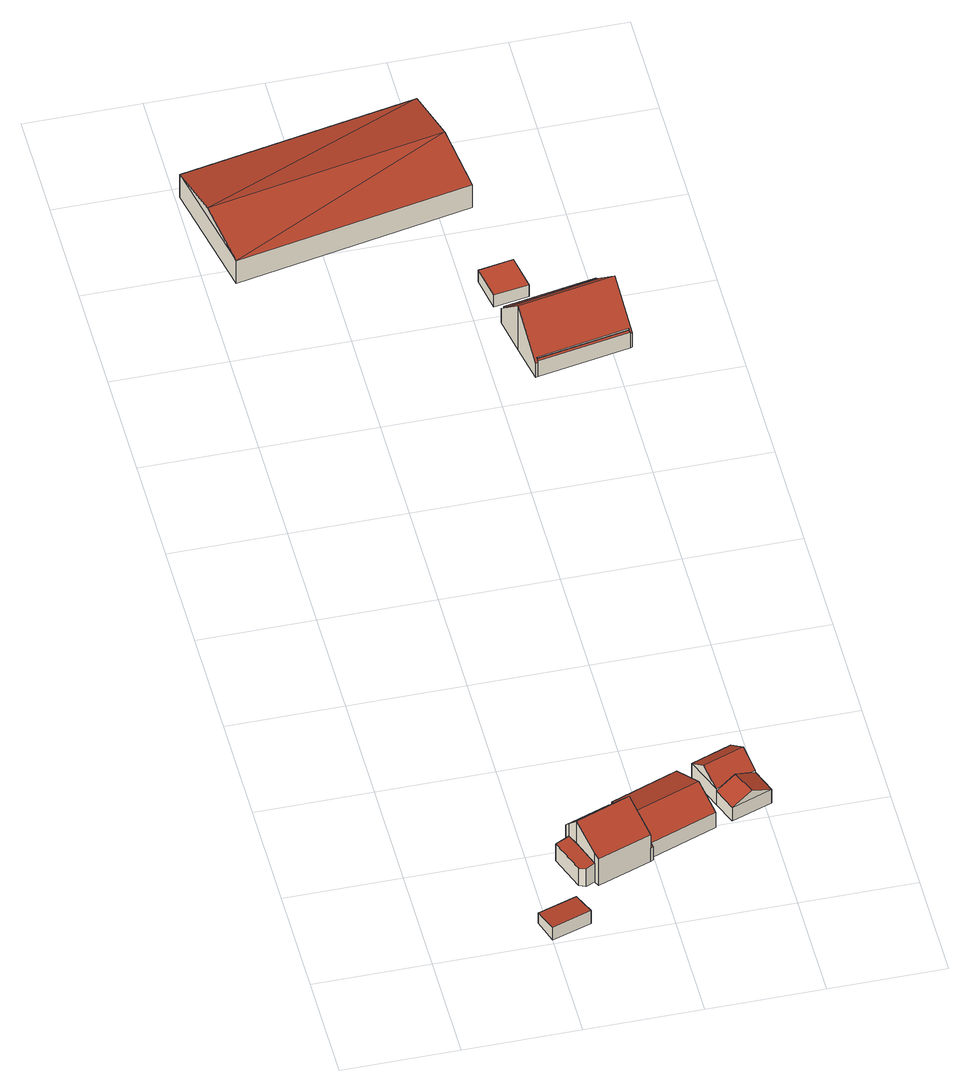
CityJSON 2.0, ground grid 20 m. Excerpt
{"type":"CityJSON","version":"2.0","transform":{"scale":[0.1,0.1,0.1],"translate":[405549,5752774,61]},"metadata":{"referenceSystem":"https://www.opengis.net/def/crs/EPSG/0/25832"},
"CityObjects":{
"building1":{"type":"Building","attributes":{"Gemeindeschluessel":"05515000","Geometrietyp2DReferenz":"3000","function":"31001_2700","roofType":"2100","measuredHeight":2.91},"geometry":[{"type":"Solid","lod":"2","boundaries":[[[[0,1,2,3]],[[4,5,1,0]],[[6,7,5,4]],[[3,2,7,6]],[[4,0,3,6]],[[1,5,7,2]]]],"semantics":{"surfaces":[{"type":"WallSurface"},{"type":"RoofSurface"},{"type":"GroundSurface"}],"values":[[0,0,0,0,1,2]]}}]},
"building2":{"type":"Building","attributes":{"Gemeindeschluessel":"05515000","Geometrietyp2DReferenz":"3000","function":"31001_1000"},"address":[{"country":"Germany","locality":"Münster","thoroughfareNumber":"54","thoroughfareName":"Bielesch"}],"children":["building2-1","building2-2","building2-3"]},
"building2-1":{"type":"BuildingPart","attributes":{"roofType":"2100","measuredHeight":4.1},"parents":["building2"],"geometry":[{"type":"Solid","lod":"2","boundaries":[[[[8,9,10,11]],[[12,13,9,8]],[[14,15,16,17]],[[11,10,15,14]],[[17,18,12,8,11,14]],[[9,13,19,16,15,10]],[[19,18,17,16]],[[13,12,18,19]]]],"semantics":{"surfaces":[{"type":"WallSurface"},{"type":"RoofSurface"},{"type":"GroundSurface"},{"type":"ClosureSurface"}],"values":[[0,0,0,0,1,2,3,3]]}}]},
"building2-2":{"type":"BuildingPart","attributes":{"roofType":"5000","measuredHeight":6.38},"parents":["building2"],"geometry":[{"type":"Solid","lod":"2","boundaries":[[[[20,21,22,23]],[[24,25,21,20]],[[26,27,25,24]],[[28,29,27,26]],[[30,31,29,28]],[[32,33,34,35]],[[36,37,33,32]],[[38,39,37,36]],[[40,41,39,38]],[[23,22,41,40]],[[32,35,42,43,44,36]],[[30,28,26,24,20,44,43]],[[23,40,38,36,44,20]],[[21,25,27,29,31,45,46,34,33,37,39,41,22]],[[31,30,43,45]],[[46,42,35,34]],[[45,43,42,46]]]],"semantics":{"surfaces":[{"type":"WallSurface"},{"type":"RoofSurface"},{"type":"GroundSurface"},{"type":"ClosureSurface"}],"values":[[0,0,0,0,0,0,0,0,0,0,1,1,1,2,3,3,3]]}}]},
"building2-3":{"type":"BuildingPart","attributes":{"roofType":"3100","measuredHeight":9.06},"parents":["building2"],"geometry":[{"type":"Solid","lod":"2","boundaries":[[[[47,48,49,50]],[[51,35,34,48,47]],[[52,53,31,30,54]],[[55,17,16,53,52]],[[56,57,13,12,58]],[[50,49,57,56]],[[55,52,54,59,60]],[[51,47,50,56,58,60,59]],[[48,34,46,45,31,53,16,19,13,57,49]],[[35,51,59,42]],[[34,35,42,46]],[[30,43,42,59,54]],[[31,45,43,30]],[[42,43,45,46]],[[17,55,60,18]],[[16,17,18,19]],[[12,18,60,58]],[[18,12,13,19]]]],"semantics":{"surfaces":[{"type":"WallSurface"},{"type":"RoofSurface"},{"type":"GroundSurface"},{"type":"ClosureSurface"}],"values":[[0,0,0,0,0,0,1,1,2,0,3,0,3,3,0,3,0,3]]}}]},
"building3":{"type":"Building","attributes":{"Gemeindeschluessel":"05515000","Geometrietyp2DReferenz":"3000","function":"31001_2460","roofType":"5000","measuredHeight":5.84},"geometry":[{"type":"Solid","lod":"2","boundaries":[[[[61,62,63,64]],[[65,66,62,61]],[[67,68,66,65]],[[64,63,68,67]],[[67,65,69]],[[69,65,61,70]],[[61,64,70]],[[70,64,67,69]],[[62,66,68,63]]]],"semantics":{"surfaces":[{"type":"WallSurface"},{"type":"RoofSurface"},{"type":"GroundSurface"}],"values":[[0,0,0,0,0,1,0,1,2]]}}]},
"building4":{"type":"Building","attributes":{"Gemeindeschluessel":"05515000","Geometrietyp2DReferenz":"3000","function":"51009_1610","roofType":"3100","measuredHeight":4.89},"geometry":[{"type":"Solid","lod":"2","boundaries":[[[[71,63,72,73]],[[74,68,63,71]],[[75,76,68,74]],[[73,72,76,75]],[[71,77,74]],[[75,78,73]],[[73,78,77,71]],[[74,77,78,75]],[[63,68,76,72]]]],"semantics":{"surfaces":[{"type":"WallSurface"},{"type":"RoofSurface"},{"type":"GroundSurface"}],"values":[[0,0,0,0,0,0,1,1,2]]}}]},
"building5":{"type":"Building","attributes":{"Gemeindeschluessel":"05515000","Geometrietyp2DReferenz":"3000","function":"31001_2700","roofType":"3100","measuredHeight":7.27},"geometry":[{"type":"Solid","lod":"2","boundaries":[[[[79,80,81,82]],[[83,84,80,79]],[[85,86,84,83]],[[82,81,86,85]],[[79,87,83]],[[85,88,82]],[[79,82,88]],[[88,87,79]],[[87,88,85]],[[85,83,87]],[[80,84,86,81]]]],"semantics":{"surfaces":[{"type":"WallSurface"},{"type":"RoofSurface"},{"type":"GroundSurface"}],"values":[[0,0,0,0,0,0,1,1,1,1,2]]}}]},
"building6":{"type":"Building","attributes":{"Gemeindeschluessel":"05515000","Geometrietyp2DReferenz":"3000","function":"31001_2460","roofType":"1000","measuredHeight":2.58},"geometry":[{"type":"Solid","lod":"2","boundaries":[[[[89,90,91,92]],[[93,94,90,89]],[[95,96,94,93]],[[92,91,96,95]],[[93,89,92,95]],[[90,94,96,91]]]],"semantics":{"surfaces":[{"type":"WallSurface"},{"type":"RoofSurface"},{"type":"GroundSurface"}],"values":[[0,0,0,0,1,2]]}}]},
"building7":{"type":"Building","attributes":{"Gemeindeschluessel":"05515000","Geometrietyp2DReferenz":"3000","function":"51009_1610","roofType":"1000","measuredHeight":3.53},"geometry":[{"type":"Solid","lod":"2","boundaries":[[[[97,98,99,100]],[[101,102,98,97]],[[103,104,102,101]],[[100,99,104,103]],[[101,97,100,103]],[[98,102,104,99]]]],"semantics":{"surfaces":[{"type":"WallSurface"},{"type":"RoofSurface"},{"type":"GroundSurface"}],"values":[[0,0,0,0,1,2]]}}]},
"building8":{"type":"Building","attributes":{"Gemeindeschluessel":"05515000","Geometrietyp2DReferenz":"3000","function":"31001_1000","roofType":"3100","measuredHeight":9.93},"address":[{"country":"Germany","locality":"Münster","thoroughfareNumber":"11","thoroughfareName":"Vennheideweg"}],"geometry":[{"type":"Solid","lod":"2","boundaries":[[[[105,102,104,106]],[[107,98,102,105]],[[108,109,98,107]],[[110,111,109,108]],[[112,113,111,110]],[[114,115,113,112]],[[116,117,115,114]],[[118,119,117,116]],[[120,121,119,118]],[[122,123,121,120]],[[124,125,123,122]],[[126,127,125,124]],[[128,99,127,126]],[[106,104,99,128]],[[122,120,118,116,114,112,110,124]],[[108,107,105,106,128,126,124,110]],[[102,98,109,111,113,115,117,119,121,123,125,127,99,104]]]],"semantics":{"surfaces":[{"type":"WallSurface"},{"type":"RoofSurface"},{"type":"GroundSurface"}],"values":[[0,0,0,0,0,0,0,0,0,0,0,0,0,0,1,1,2]]}}]},
"building9":{"type":"Building","attributes":{"Gemeindeschluessel":"05515000","Geometrietyp2DReferenz":"3000","function":"51009_1610","roofType":"1000","measuredHeight":3.36},"geometry":[{"type":"Solid","lod":"2","boundaries":[[[[129,119,121,130]],[[131,117,119,129]],[[132,115,117,131]],[[130,121,115,132]],[[131,129,130,132]],[[119,117,115,121]]]],"semantics":{"surfaces":[{"type":"WallSurface"},{"type":"RoofSurface"},{"type":"GroundSurface"}],"values":[[0,0,0,0,1,2]]}}]}
},
"vertices":[
[268,31,38],[268,31,9],[254,73,9],[254,73,32],[200,8,38],[200,8,9],[186,51,32],[186,51,9],
[245,179,50],[245,179,12],[268,116,12],[268,116,50],[269,188,53],[269,188,12],[279,111,51],[279,111,12],[295,118,12],[295,118,53],[277,169,53],[277,169,12],
[494,238,76],[494,238,12],[472,299,12],[472,299,46],[511,193,46],[511,193,12],[395,150,46],[395,150,12],[397,144,42],[397,144,12],[392,142,42],[392,142,12],[362,232,46],[362,232,12],[363,230,12],[363,230,46],[362,233,57],[362,233,12],[363,233,57],[363,233,12],[355,254,46],[355,254,12],[372,204,46],[390,149,46],[375,194,76],[390,149,12],[372,204,12],
[344,223,72],[344,223,12],[343,225,12],[343,225,70],[363,230,72],[299,108,72],[299,108,12],[392,142,72],[295,118,77],[266,197,70],[266,197,12],[269,188,80],[372,204,103],[277,169,103],
[499,307,49],[499,307,15],[523,241,15],[523,241,49],[569,333,49],[569,333,15],[594,268,49],[594,268,15],[582,300,73],[511,274,73],
[523,241,45],[539,198,15],[539,198,45],[594,268,45],[610,224,45],[610,224,15],[558,254,63],[575,211,63],
[49,1565,65],[49,1565,14],[456,1645,14],[456,1645,65],[7,1776,65],[7,1776,14],[415,1856,65],[415,1856,14],[28,1671,86],[436,1751,86],
[426,1477,43],[426,1477,17],[437,1416,17],[437,1416,43],[486,1488,43],[486,1488,17],[497,1426,43],[497,1426,17],
[469,1245,53],[469,1245,18],[627,1274,18],[627,1274,53],[468,1251,53],[468,1251,18],[626,1280,53],[626,1280,18],
[468,1251,56],[626,1280,56],[469,1245,50],[465,1244,50],[465,1244,18],[452,1311,117],[452,1311,18],[440,1378,49],[440,1378,18],[444,1379,49],[444,1379,18],[445,1372,56],[445,1372,18],[603,1402,56],[603,1402,18],[602,1408,49],[602,1408,18],[606,1409,49],[606,1409,18],[618,1342,117],[618,1342,18],[631,1275,50],[631,1275,18],[627,1274,50],
[603,1402,52],[602,1408,52],[445,1372,52],[444,1379,52]
]}
